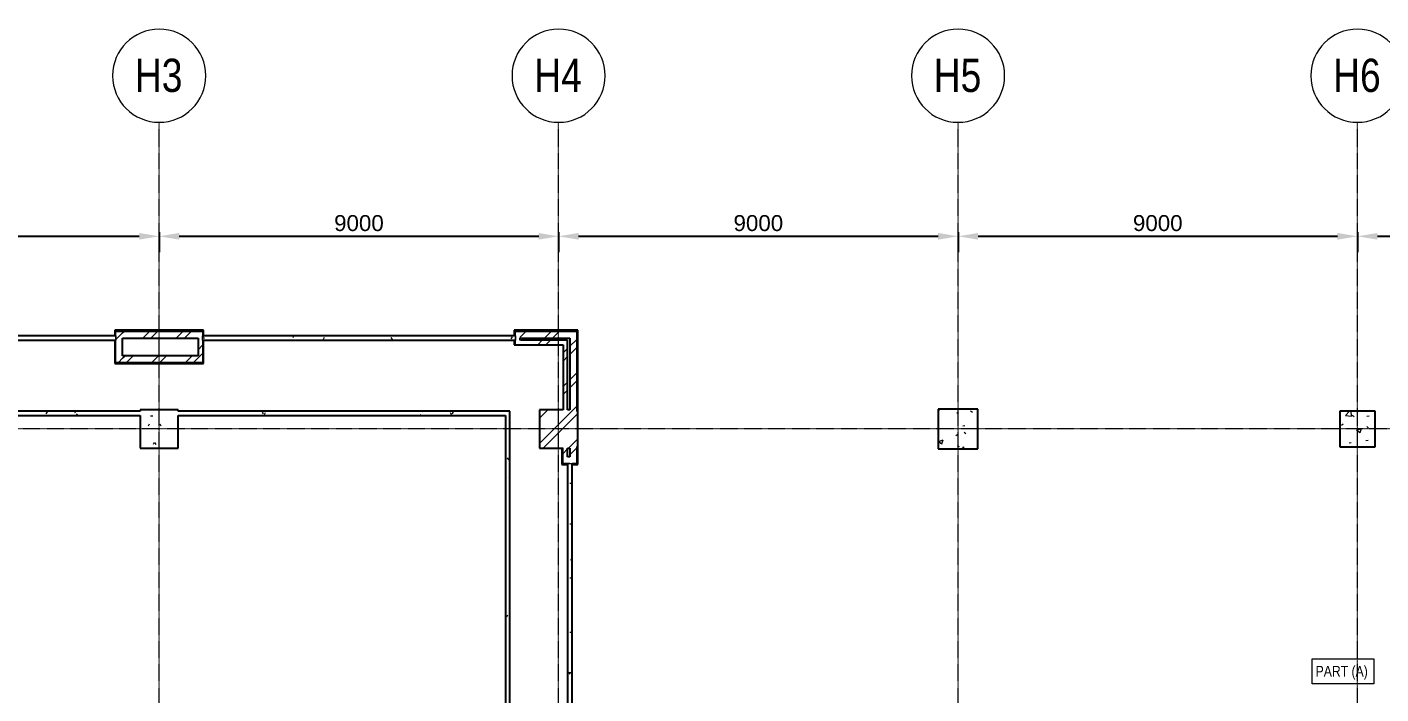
# Model space of a CAD drawing. Header units: inches. Extents: x -83664 to 20107, y -47222 to 19398.
# Drawn here: x -57950 to -27444, y 2262 to 17296 of the extents above; entities that cross this region are included whole.
import ezdxf

# ---------------------------------------------------------------- set-up
doc = ezdxf.new("R2010")
doc.units = ezdxf.units.IN
doc.header["$MEASUREMENT"] = 0
doc.linetypes.add('Grid Line', pattern=[22.225, 12.7, -3.175, 3.175, -3.175])
doc.linetypes.add('Overhead', pattern=[3.96875, 2.38125, -1.5875])
for name, color, linetype, lineweight in [('A-ANNO-DIMS', 7, 'Continuous', 9), ('A-COLS', 7, 'Continuous', 9), ('A-FLOR-HRAL', 7, 'Continuous', 9), ('A-WALL', 7, 'Continuous', 9), ('A-WALL-PATT', 7, 'Continuous', 25), ('G-ANNO-TEXT', 7, 'Continuous', 9), ('S-GRID', 7, 'Continuous', 9), ('S-GRID-IDEN', 7, 'Continuous', 9), ('S-STRS', 7, 'Continuous', 9)]:
    doc.layers.add(name, color=color, linetype=linetype, lineweight=lineweight)
doc.styles.add('Arial Narrow_21', font='ARIALN.TTF', dxfattribs={"height": 240})
doc.styles.add('Arial_10', font='arial.ttf', dxfattribs={"width": 0.8, "height": 750})
doc.styles.add('Arial_12', font='arial.ttf', dxfattribs={"height": 360})
doc.dimstyles.new('Arc_Length_-_2_5mm_Arial_grey', dxfattribs={"dimscale": 304.8, "dimtxt": 367.293384, "dimasz": 1.476378, "dimexe": 1.181102, "dimexo": 0.738189, "dimgap": 0.369094, "dimtad": 1, "dimdec": 0, "dimzin": 0, "dimdsep": 46, "dimtxsty": 'Arial_12', "dimsah": 1, "dimcen": 0.09, "dimdle": 1.181102, "dimadec": 0, "dimazin": 0, "dimtfac": 1, "dimtdec": 4, "dimtix": 1, "dimtmove": 0, "dimatfit": 3, "dimfxl": 1, "dimtvp": 1, "dimtfill": 1, "dimtolj": 1, "dimtzin": 0, "dimarcsym": 2})
pattern_1 = [(0, (0, 0), (1219.2, 304.8), [50.292, -864.108, 50.292, -864.108, -4876.8]), (0, (0, 0), (1219.2, 304.8), [-1828.8, 50.292, -1778.508, 50.292, -864.108, -2133.6]), (0, (0, 0), (1219.2, 304.8), [-4572, 50.292, -559.308, 50.292, -1473.708]), (120, (457.2, 152.4), (-873.56454, 903.4582), [50.292, -864.108, 50.292, -864.108, -4876.8]), (120, (457.2, 152.4), (-873.56454, 903.4582), [-1828.8, 50.292, -1778.508, 50.292, -864.108, -2133.6]), (120, (457.2, 152.4), (-873.56454, 903.4582), [-4572, 50.292, -559.308, 50.292, -1473.708]), (240, (609.6, 762), (-345.63546, -1208.2582), [50.292, -864.108, 50.292, -864.108, -4876.8]), (240, (609.6, 762), (-345.63546, -1208.2582), [-1828.8, 50.292, -1778.508, 50.292, -864.108, -2133.6]), (240, (609.6, 762), (-345.63546, -1208.2582), [-4572, 50.292, -559.308, 50.292, -1473.708])]
pattern_2 = [(45, (0, 0), (-377.1708, 377.1708), []), (45, (0, 571.5), (-377.1708, 377.1708), [])]
pattern_3 = [(50, (0, 0), (1093.1044, -95.634), [114.3, -1257.3]), (355, (0, 0), (-211.4575, 1146.341), [91.44, -1005.84]), (100.451, (91.1, -8), (881.656, 1050.7), [97.14, -1068.54]), (46.184, (0, 304.8), (1626.475, -252.257), [171.45, -1885.95]), (96.636, (135.5, 283.8), (1424.416, 1484.565), [145.71, -1602.811]), (351.184, (0, 304.8), (1424.43, 1484.551), [137.16, -1508.76]), (21, (152.4, 228.6), (909.6863, -613.591), [114.3, -1257.3]), (326, (152.4, 228.6), (370.812, 1105.129), [91.44, -1005.84]), (71.451, (228.2, 177.5), (1280.503, 491.528), [97.14, -1068.54]), (37.5, (0, 0), (18.5313, 507.3303), [50.292, -943.356, 50.292, -970.788, -1009.65]), (37.5, (0, 0), (18.5313, 507.3303), [-2014.728, 50.292, -959.358]), (7.5, (0, 0), (400.9178, 601.0836), [50.292, -531.876, 50.292, -920.496, -384.81]), (7.5, (0, 0), (400.9178, 601.0836), [-1552.956, 50.292, -334.518]), (327.5, (-339.85, 0), (813.5452, -34.3737), [50.292, -330.708, 50.292, -1138.428, -1577.34]), (327.5, (-339.85, 0), (813.5452, -34.3737), [-1569.72, 50.292, -1527.048]), (317.5, (-492.25, 0), (888.7755, 152.56), [50.292, -445.008, 50.292, -739.14, -1120.14]), (317.5, (-492.25, 0), (888.7755, 152.56), [-1284.732, 50.292, -1069.848])]

# ---------------------------------------------------------------- blocks, each defined once
blk = doc.blocks.new('M_Rectangular Column - 800x800-V8-FIRST FLOOR AC CONDITIONING LAYOUT - PART A')
at = {"layer": 'A-COLS', "true_color": 0xbbbbbb}
h = blk.add_hatch(dxfattribs=at)
h.set_pattern_fill('FP_20', color=9, style=0, pattern_type=2)
h.set_pattern_definition([(50, (-123484.35, -106607.7), (1093.1044, -95.634), [114.3, -1257.3]), (355, (-123484.4, -106607.7), (-211.4575, 1146.341), [91.44, -1005.84]), (100.451, (-123393.3, -106615.6), (881.656, 1050.7), [97.14, -1068.54]), (46.184, (-123484.4, -106302.9), (1626.475, -252.257), [171.45, -1885.95]), (96.636, (-123348.8, -106323.9), (1424.416, 1484.565), [145.71, -1602.811]), (351.184, (-123484.4, -106302.9), (1424.43, 1484.551), [137.16, -1508.76]), (21, (-123331.95, -106379.1), (909.6863, -613.591), [114.3, -1257.3]), (326, (-123332, -106379.1), (370.812, 1105.129), [91.44, -1005.84]), (71.451, (-123256.1, -106430.2), (1280.503, 491.528), [97.14, -1068.54]), (37.5, (-123484.35, -106607.67), (18.5313, 507.3303), [50.292, -943.356, 50.292, -1980.438]), (37.5, (-123484.35, -106607.67), (18.5313, 507.3303), [-1043.94, -970.788, 50.292, -959.358]), (7.5, (-123484.35, -106607.67), (400.9178, 601.0836), [50.292, -531.876, 50.292, -1305.306]), (7.5, (-123484.35, -106607.67), (400.9178, 601.0836), [-632.46, -920.496, 50.292, -334.518]), (327.5, (-123824.2, -106607.67), (813.5452, -34.3737), [50.292, -330.708, -2766.06]), (327.5, (-123824.2, -106607.67), (813.5452, -34.3737), [-381, 50.292, -1138.428, -1577.34]), (327.5, (-123824.2, -106607.67), (813.5452, -34.3737), [-1569.72, 50.292, -1527.048]), (317.5, (-123976.6, -106607.7), (888.7755, 152.56), [50.292, -445.008, 50.292, -1859.28]), (317.5, (-123976.6, -106607.7), (888.7755, 152.56), [-545.592, -739.14, 50.292, -1069.848])])
h.paths.add_polyline_path([(400, -400), (400, 400), (-400, 400), (-400, -400)])
at = {"layer": 'A-COLS', "color": 9, "true_color": 0xbbbbbb}
for p, q in [((-400, -400), (-400, 400)), ((-400, 400), (400, 400)), ((400, 400), (400, -400)), ((400, -400), (-400, -400))]:
    blk.add_line(p, q, dxfattribs=at)
at = {"layer": 'A-COLS', "color": 9, "lineweight": 25, "true_color": 0xbbbbbb}
for p, q in [((400, 400), (-400, 400)), ((-400, 400), (-400, -400)), ((400, -400), (400, 400)), ((-400, -400), (400, -400))]:
    blk.add_line(p, q, dxfattribs=at)
blk = doc.blocks.new('SMBZ_Hospital Arch Model_2026_01_29_rvt-1-FIRST FLOOR AC CONDITIONING LAYOUT - PART A')
at = {"layer": 'A-COLS', "true_color": 0xbbbbbb}
h = blk.add_hatch(dxfattribs=at)
h.set_pattern_fill('FP_14', color=9, style=0, pattern_type=2)
h.set_pattern_definition(pattern_3)
h.paths.add_polyline_path([(114934, 106158), (114934, 107058), (114034, 107058), (114034, 106158)])
at = {"layer": 'A-WALL-PATT', "lineweight": 9, "true_color": 0xbbbbbb}
h = blk.add_hatch(dxfattribs=at)
h.set_pattern_fill('FP_13', color=9, style=0, pattern_type=2)
h.set_pattern_definition(pattern_1)
h.paths.add_polyline_path([(88459, 108608), (95509, 108608), (95509, 108708), (88459, 108708)])
h = blk.add_hatch(dxfattribs=at)
h.set_pattern_fill('FP_13', color=9, style=0, pattern_type=2)
h.set_pattern_definition(pattern_1)
h.paths.add_polyline_path([(97484, 108808), (97484, 108838), (95509, 108838), (95509, 108808), (97459, 108808)])
h = blk.add_hatch(dxfattribs=at)
h.set_pattern_fill('FP_12', color=9, style=0, pattern_type=2)
h.set_pattern_definition(pattern_2)
h.paths.add_polyline_path([(95659, 108108), (95659, 108808), (95509, 108808), (95509, 108108)])
h = blk.add_hatch(dxfattribs=at)
h.set_pattern_fill('FP_12', color=9, style=0, pattern_type=2)
h.set_pattern_definition(pattern_2)
h.paths.add_polyline_path([(97459, 108658), (97459, 108808), (95659, 108808), (95659, 108658), (97359, 108658)])
h = blk.add_hatch(dxfattribs=at)
h.set_pattern_fill('FP_12', color=9, style=0, pattern_type=2)
h.set_pattern_definition(pattern_2)
h.paths.add_polyline_path([(97459, 108258), (97459, 108658), (97359, 108658), (97359, 108258)])
h = blk.add_hatch(dxfattribs=at)
h.set_pattern_fill('FP_13', color=9, style=0, pattern_type=2)
h.set_pattern_definition(pattern_1)
h.paths.add_polyline_path([(97459, 108108), (97484, 108108), (97484, 108608), (97459, 108608), (97459, 108258)])
h.paths.add_polyline_path([(97484, 108708), (97484, 108808), (97459, 108808), (97459, 108708)])
h = blk.add_hatch(dxfattribs=at)
h.set_pattern_fill('FP_13', color=9, style=0, pattern_type=2)
h.set_pattern_definition(pattern_1)
h.paths.add_polyline_path([(98105, 108608), (104509, 108608), (104509, 108708), (97459, 108708), (97459, 108608), (97484, 108608)])
h = blk.add_hatch(dxfattribs=at)
h.set_pattern_fill('FP_13', color=9, style=0, pattern_type=2)
h.set_pattern_definition(pattern_1)
h.paths.add_polyline_path([(105914, 108808), (105914, 108838), (104509, 108838), (104509, 108808), (105884, 108808)])
h = blk.add_hatch(dxfattribs=at)
h.set_pattern_fill('FP_12', color=9, style=0, pattern_type=2)
h.set_pattern_definition(pattern_2)
h.paths.add_polyline_path([(104609, 108658), (105884, 108658), (105884, 108808), (104609, 108808)])
h = blk.add_hatch(dxfattribs=at)
h.set_pattern_fill('FP_12', color=9, style=0, pattern_type=2)
h.set_pattern_definition(pattern_2)
h.paths.add_polyline_path([(105584, 108508), (105584, 108608), (104609, 108608), (104609, 108508), (105225, 108508)])
h = blk.add_hatch(dxfattribs=at)
h.set_pattern_fill('FP_12', color=9, style=0, pattern_type=2)
h.set_pattern_definition(pattern_2)
h.paths.add_polyline_path([(105684, 107008), (105684, 108608), (105584, 108608), (105584, 107008)])
h = blk.add_hatch(dxfattribs=at)
h.set_pattern_fill('FP_12', color=9, style=0, pattern_type=2)
h.set_pattern_definition(pattern_2)
h.paths.add_polyline_path([(105884, 107008), (105884, 108658), (105734, 108658), (105734, 107008)])
h = blk.add_hatch(dxfattribs=at)
h.set_pattern_fill('FP_13', color=9, style=0, pattern_type=2)
h.set_pattern_definition(pattern_1)
h.paths.add_polyline_path([(96522, 108083), (97484, 108083), (97484, 108108), (95509, 108108), (95509, 108083), (95731, 108083)])
h = blk.add_hatch(dxfattribs=at)
h.set_pattern_fill('FP_12', color=9, style=0, pattern_type=2)
h.set_pattern_definition(pattern_2)
h.paths.add_polyline_path([(97314, 108108), (97459, 108108), (97459, 108258), (95659, 108258), (95659, 108108), (96522, 108108)])
h = blk.add_hatch(dxfattribs=at)
h.set_pattern_fill('FP_13', color=9, style=0, pattern_type=2)
h.set_pattern_definition(pattern_1)
h.paths.add_polyline_path([(96054, 106908), (96059, 106908), (96059, 107008), (88684, 107008), (88684, 106908), (94940, 106908)])
h = blk.add_hatch(dxfattribs=at)
h.set_pattern_fill('FP_13', color=9, style=0, pattern_type=2)
h.set_pattern_definition(pattern_1)
h.paths.add_polyline_path([(96054, 106178), (96914, 106178), (96914, 106908), (96909, 106908), (96909, 107008), (96914, 107008), (96914, 107038), (96054, 107038), (96054, 107008), (96059, 107008), (96059, 106908), (96054, 106908)])
h = blk.add_hatch(dxfattribs=at)
h.set_pattern_fill('FP_13', color=9, style=0, pattern_type=2)
h.set_pattern_definition(pattern_1)
h.paths.add_polyline_path([(104384, 106908), (104384, 107008), (96909, 107008), (96909, 106908), (104284, 106908)])
h = blk.add_hatch(dxfattribs=at)
h.set_pattern_fill('FP_13', color=9, style=0, pattern_type=2)
h.set_pattern_definition(pattern_1)
h.paths.add_polyline_path([(104384, 98033), (104384, 106908), (104284, 106908), (104284, 98033)])
h = blk.add_hatch(dxfattribs=at)
h.set_pattern_fill('FP_12', color=9, style=0, pattern_type=2)
h.set_pattern_definition(pattern_2)
h.paths.add_polyline_path([(105054, 106178), (105734, 106178), (105734, 106208), (105914, 106208), (105914, 107008), (105734, 107008), (105734, 107038), (105684, 107038), (105684, 107008), (105584, 107008), (105584, 107038), (105054, 107038), (105054, 106620)])
h = blk.add_hatch(dxfattribs=at)
h.set_pattern_fill('FP_12', color=9, style=0, pattern_type=2)
h.set_pattern_definition(pattern_2)
h.paths.add_polyline_path([(105684, 105983), (105684, 106178), (105584, 106178), (105584, 105983), (105621, 105983)])
h = blk.add_hatch(dxfattribs=at)
h.set_pattern_fill('FP_12', color=9, style=0, pattern_type=2)
h.set_pattern_definition(pattern_2)
h.paths.add_polyline_path([(105734, 105833), (105884, 105833), (105884, 106208), (105734, 106208), (105734, 105983)])
h = blk.add_hatch(dxfattribs=at)
h.set_pattern_fill('FP_13', color=9, style=0, pattern_type=2)
h.set_pattern_definition(pattern_1)
h.paths.add_polyline_path([(105787, 98783), (105787, 105833), (105687, 105833), (105687, 98783)])
at = {"layer": 'A-COLS', "color": 9, "lineweight": 25, "true_color": 0xbbbbbb}
for p, q in [((114934, 107058), (114034, 107058)), ((114034, 107058), (114034, 106158)), ((114934, 106158), (114934, 107058)), ((114034, 106158), (114934, 106158))]:
    blk.add_line(p, q, dxfattribs=at)
at = {"layer": 'A-COLS', "color": 9, "true_color": 0xbbbbbb}
for p, q in [((114034, 106158), (114034, 107058)), ((114034, 107058), (114934, 107058)), ((114934, 107058), (114934, 106158)), ((114934, 106158), (114034, 106158))]:
    blk.add_line(p, q, dxfattribs=at)
at = {"layer": 'A-WALL', "color": 9, "lineweight": 25, "true_color": 0xbbbbbb}
for p, q in [((95484, 108708), (88489, 108708)), ((88489, 108608), (95484, 108608)), ((95484, 108838), (95484, 108708)), ((95509, 108838), (95484, 108838)), ((95484, 108608), (95484, 108083)), ((95659, 108838), (95509, 108838)), ((97484, 108838), (95659, 108838)), ((95659, 108258), (95659, 108658)), ((95659, 108658), (97359, 108658)), ((97359, 108658), (97359, 108258)), ((97484, 108808), (97484, 108838)), ((97484, 108708), (97484, 108808)), ((104484, 108708), (97484, 108708)), ((97484, 108258), (97484, 108608)), ((97484, 108608), (104484, 108608)), ((104484, 108838), (104484, 108708)), ((104509, 108838), (104484, 108838)), ((104484, 108608), (104484, 108508)), ((104634, 108838), (104509, 108838)), ((105914, 108838), (104634, 108838)), ((104634, 108608), (104634, 108658)), ((104634, 108658), (105734, 108658)), ((105584, 108608), (104634, 108608)), ((105684, 108608), (105584, 108608)), ((105684, 107038), (105684, 108608)), ((105734, 108658), (105734, 107038)), ((105914, 108808), (105914, 108838)), ((105914, 108658), (105914, 108808)), ((105914, 107008), (105914, 108658)), ((104484, 108508), (104609, 108508)), ((104609, 108508), (104634, 108508)), ((104634, 108508), (105584, 108508)), ((105584, 108508), (105584, 107038)), ((95484, 108083), (95509, 108083)), ((95509, 108083), (95659, 108083)), ((97359, 108258), (95659, 108258)), ((95659, 108083), (97484, 108083)), ((97484, 108108), (97484, 108258)), ((97484, 108083), (97484, 108108)), ((96054, 107008), (88684, 107008)), ((88684, 106908), (96054, 106908)), ((96914, 107038), (96054, 107038)), ((96054, 107038), (96054, 107008)), ((96054, 106908), (96054, 106178)), ((96914, 107008), (96914, 107038)), ((104384, 107008), (96914, 107008)), ((96914, 106178), (96914, 106908)), ((96914, 106908), (104284, 106908)), ((104284, 106908), (104284, 98274)), ((104384, 106908), (104384, 107008)), ((104384, 98274), (104384, 106908)), ((105584, 107038), (105054, 107038)), ((105054, 107038), (105054, 106178)), ((105734, 107038), (105684, 107038)), ((105914, 106208), (105914, 107008)), ((96054, 106178), (96914, 106178)), ((105054, 106178), (105559, 106178)), ((105559, 106178), (105559, 105983)), ((105684, 106178), (105734, 106178)), ((105684, 105983), (105684, 106178)), ((105734, 106178), (105734, 105983)), ((105914, 105808), (105914, 106208)), ((105559, 105983), (105559, 105833)), ((105734, 105983), (105684, 105983)), ((105559, 105833), (105559, 105808)), ((105559, 105808), (105687, 105808)), ((105687, 105808), (105687, 98808)), ((105787, 105808), (105884, 105808)), ((105787, 98808), (105787, 105808)), ((105884, 105808), (105914, 105808))]:
    blk.add_line(p, q, dxfattribs=at)
at = {"layer": 'A-WALL', "color": 9, "true_color": 0xbbbbbb}
for p, q in [((95484, 108708), (88489, 108708)), ((88489, 108608), (95484, 108608)), ((95484, 108838), (95484, 108708)), ((95484, 108838), (95659, 108838)), ((95509, 108708), (95484, 108708)), ((95484, 108608), (95484, 108083)), ((95509, 108608), (95484, 108608)), ((95509, 108708), (95509, 108808)), ((95509, 108808), (95659, 108808)), ((95509, 108608), (95509, 108708)), ((95509, 108708), (95509, 108608)), ((95509, 108108), (95509, 108608)), ((97484, 108838), (95659, 108838)), ((95659, 108808), (97459, 108808)), ((95659, 108258), (95659, 108658)), ((95659, 108658), (97359, 108658)), ((97359, 108658), (97359, 108258)), ((97459, 108808), (97459, 108708)), ((97459, 108708), (97484, 108708)), ((97459, 108658), (97459, 108708)), ((97459, 108658), (97459, 108608)), ((97459, 108608), (97459, 108658)), ((97459, 108608), (97459, 108258)), ((97459, 108608), (97484, 108608)), ((97484, 108838), (97484, 108708)), ((104484, 108708), (97484, 108708)), ((97484, 108258), (97484, 108608)), ((97484, 108608), (104484, 108608)), ((104484, 108838), (104484, 108708)), ((104484, 108838), (104634, 108838)), ((104509, 108708), (104484, 108708)), ((104484, 108608), (104484, 108508)), ((104509, 108608), (104484, 108608)), ((104509, 108708), (104509, 108808)), ((104509, 108808), (104609, 108808)), ((104509, 108608), (104509, 108708)), ((104509, 108708), (104509, 108608)), ((104509, 108508), (104509, 108608)), ((104609, 108808), (104634, 108808)), ((104609, 108608), (104609, 108658)), ((104609, 108658), (104634, 108658)), ((104634, 108608), (104609, 108608)), ((105914, 108838), (104634, 108838)), ((104634, 108808), (105884, 108808)), ((104634, 108608), (104634, 108658)), ((104634, 108658), (105734, 108658)), ((105584, 108608), (104634, 108608)), ((105584, 108608), (105684, 108608)), ((105684, 107038), (105684, 108608)), ((105734, 108658), (105734, 107038)), ((105884, 108808), (105884, 108658)), ((105884, 108658), (105884, 107008)), ((105914, 108838), (105914, 108658)), ((105914, 107008), (105914, 108658)), ((104634, 108508), (104484, 108508)), ((104634, 108508), (105584, 108508)), ((105584, 108508), (105584, 107038)), ((95659, 108083), (95484, 108083)), ((95659, 108108), (95509, 108108)), ((97359, 108258), (95659, 108258)), ((97459, 108108), (95659, 108108)), ((95659, 108083), (97484, 108083)), ((97459, 108258), (97459, 108108)), ((97484, 108258), (97484, 108083)), ((96054, 107008), (88684, 107008)), ((88684, 106908), (96054, 106908)), ((96054, 107008), (96054, 107038)), ((96054, 107038), (96914, 107038)), ((96054, 106178), (96054, 106908)), ((96914, 107038), (96914, 107008)), ((104384, 107008), (96914, 107008)), ((96914, 106908), (96914, 106178)), ((96914, 106908), (104284, 106908)), ((104284, 106908), (104284, 99333)), ((104384, 107008), (104384, 106908)), ((104384, 99333), (104384, 106908)), ((105054, 106178), (105054, 107038)), ((105054, 107038), (105584, 107038)), ((105684, 107038), (105734, 107038)), ((105914, 107008), (105884, 107008)), ((105914, 107008), (105914, 106208)), ((96914, 106178), (96054, 106178)), ((105559, 106178), (105054, 106178)), ((105559, 106178), (105584, 106178)), ((105584, 106178), (105559, 106178)), ((105559, 106178), (105559, 105983)), ((105584, 105983), (105584, 106178)), ((105734, 106178), (105684, 106178)), ((105684, 105983), (105684, 106178)), ((105734, 106178), (105734, 105983)), ((105884, 106208), (105914, 106208)), ((105914, 106208), (105884, 106208)), ((105884, 106208), (105884, 105833)), ((105914, 105808), (105914, 106208)), ((105559, 105808), (105559, 105983)), ((105584, 105833), (105584, 105983)), ((105734, 105983), (105684, 105983)), ((105559, 105808), (105687, 105808)), ((105687, 105833), (105584, 105833)), ((105734, 105833), (105687, 105833)), ((105687, 105833), (105734, 105833)), ((105687, 105833), (105687, 105808)), ((105687, 105808), (105687, 98808)), ((105734, 105833), (105787, 105833)), ((105884, 105833), (105787, 105833)), ((105787, 105833), (105787, 105808)), ((105914, 105808), (105787, 105808)), ((105787, 98808), (105787, 105808))]:
    blk.add_line(p, q, dxfattribs=at)
at = {"layer": 'A-COLS', "color": 9, "lineweight": 9, "true_color": 0xbbbbbb}
blk.add_blockref('M_Rectangular Column - 800x800-V8-FIRST FLOOR AC CONDITIONING LAYOUT - PART A', (123484, 106608), dxfattribs=at)
blk = doc.blocks.new('Top Rail Type - Top Rail_Internal_-402872-FIRST FLOOR AC CONDITIONING LAYOUT - PART A')
at = {"layer": 'A-FLOR-HRAL', "color": 9, "true_color": 0xbbbbbb}
for p, q in [((103734, 95858), (103684, 95858)), ((103684, 95858), (103734, 95858)), ((103684, 91962), (103684, 95858)), ((103684, 92012), (103684, 95858)), ((103734, 95858), (103734, 92012)), ((103734, 91962), (103734, 95858)), ((104035, 95858), (104085, 95858)), ((104085, 95858), (104035, 95858)), ((104035, 92012), (104035, 95858)), ((104035, 95858), (104035, 92026)), ((104085, 95858), (104085, 92026)), ((104085, 95858), (104085, 92012)), ((103684, 92012), (103734, 92012)), ((103684, 92012), (103734, 92012)), ((103684, 91887), (103684, 92012)), ((103734, 91962), (103684, 91962)), ((103734, 91962), (103684, 91962)), ((103684, 91887), (103684, 91962)), ((103809, 91887), (103684, 91887)), ((103809, 91887), (103684, 91887)), ((103734, 92012), (103734, 91937)), ((103734, 91937), (103734, 91962)), ((103734, 91937), (103809, 91937)), ((103809, 91937), (103734, 91937)), ((103809, 91937), (103960, 91937)), ((104010, 91937), (103809, 91937)), ((104010, 91887), (103809, 91887)), ((103960, 91887), (103809, 91887)), ((103960, 91887), (103960, 91937)), ((103960, 91887), (103960, 91937)), ((103960, 91937), (104035, 91937)), ((104085, 91887), (103960, 91887)), ((104010, 91937), (104010, 91887)), ((104010, 91937), (104010, 91887)), ((104035, 91937), (104010, 91937)), ((104085, 91887), (104010, 91887)), ((104035, 92026), (104035, 91937)), ((104035, 92026), (104085, 92026)), ((104035, 91937), (104035, 92012)), ((104085, 92012), (104035, 92012)), ((104085, 92026), (104085, 91887)), ((104085, 92012), (104085, 91887))]:
    blk.add_line(p, q, dxfattribs=at)
blk = doc.blocks.new('Top Rail Type - Top Rail_Internal_-V4-FIRST FLOOR AC CONDITIONING LAYOUT - PART A')
at = {"layer": 'A-FLOR-HRAL', "color": 9, "true_color": 0xbbbbbb}
for p, q in [((103734, 95858), (103684, 95858)), ((103684, 95858), (103684, 92012)), ((103734, 95858), (103734, 92012)), ((104035, 95858), (104085, 95858)), ((104035, 92012), (104035, 95858)), ((104085, 92012), (104085, 95858)), ((103684, 92012), (103684, 91887)), ((103684, 91887), (103960, 91887)), ((103734, 92012), (103734, 91937)), ((103734, 91937), (103960, 91937)), ((103960, 91937), (104035, 91937)), ((103960, 91887), (104085, 91887)), ((104035, 91937), (104035, 92012)), ((104085, 91887), (104085, 92012))]:
    blk.add_line(p, q, dxfattribs=at)
blk = doc.blocks.new('SMBZ_Hospital Arch Model_BF_GF_2026_01_20_rvt-1-FIRST FLOOR AC CONDITIONING LAYOUT - PART A')
at = {"layer": 'A-COLS', "true_color": 0xbbbbbb}
h = blk.add_hatch(dxfattribs=at)
h.set_pattern_fill('FP_14', color=9, style=0, pattern_type=2)
h.set_pattern_definition(pattern_3)
h.paths.add_polyline_path([(114934, 106158), (114934, 107058), (114034, 107058), (114034, 106158)])
at = {"layer": 'A-COLS', "color": 9, "lineweight": 25, "true_color": 0xbbbbbb}
for p, q in [((114934, 107058), (114034, 107058)), ((114034, 107058), (114034, 106158)), ((114934, 106158), (114934, 107058)), ((114034, 106158), (114934, 106158))]:
    blk.add_line(p, q, dxfattribs=at)
at = {"layer": 'A-COLS', "color": 9, "true_color": 0xbbbbbb}
for p, q in [((114034, 106158), (114034, 107058)), ((114034, 107058), (114934, 107058)), ((114934, 107058), (114934, 106158)), ((114934, 106158), (114034, 106158))]:
    blk.add_line(p, q, dxfattribs=at)
at = {"layer": 'S-STRS', "color": 9, "true_color": 0xbbbbbb}
for p, q in [((102384, 95858), (102334, 95858)), ((102334, 95858), (102334, 91966)), ((102384, 95858), (102384, 95578)), ((103734, 95858), (102384, 95858)), ((103734, 95858), (103734, 91988)), ((104034, 95858), (105384, 95858)), ((104034, 91988), (104034, 95858)), ((105384, 91943), (105384, 95858)), ((102384, 95578), (102384, 95298)), ((103734, 95578), (102384, 95578)), ((104034, 95578), (105384, 95578)), ((102384, 95298), (102384, 95018)), ((103734, 95298), (102384, 95298)), ((104034, 95298), (105384, 95298)), ((102384, 95018), (102384, 94738)), ((103734, 95018), (102384, 95018)), ((104034, 95018), (105384, 95018)), ((102384, 94738), (102384, 94458)), ((103734, 94738), (102384, 94738)), ((104034, 94738), (105384, 94738)), ((102384, 94458), (102384, 94178)), ((103734, 94458), (102384, 94458)), ((104034, 94458), (105384, 94458)), ((102384, 94178), (102384, 93898)), ((103734, 94178), (102384, 94178)), ((104034, 94178), (105384, 94178)), ((102384, 93898), (102384, 93618)), ((103734, 93898), (102384, 93898)), ((104034, 93898), (105384, 93898)), ((102384, 93618), (102384, 93338)), ((103734, 93618), (102384, 93618)), ((104034, 93618), (105384, 93618)), ((102384, 93338), (102384, 93058)), ((103734, 93338), (102384, 93338)), ((102384, 93058), (102384, 92778)), ((103734, 93058), (102384, 93058)), ((104034, 93338), (105384, 93338)), ((104034, 93058), (105384, 93058)), ((102384, 92778), (102384, 92498)), ((103734, 92778), (102384, 92778)), ((104034, 92778), (105384, 92778)), ((102384, 92498), (102384, 92218)), ((103734, 92498), (102384, 92498)), ((104034, 92498), (105384, 92498)), ((102384, 92218), (102384, 91966)), ((103734, 92218), (102384, 92218)), ((104034, 92218), (105384, 92218)), ((102334, 91966), (102334, 90433)), ((102384, 91966), (102384, 91938)), ((102384, 91938), (102384, 90483)), ((103734, 91938), (102384, 91938)), ((103734, 91988), (103734, 91938)), ((103734, 91988), (104034, 91988)), ((103734, 91938), (104034, 91938)), ((104034, 91938), (104034, 91988)), ((104034, 91938), (105384, 91938)), ((105434, 91943), (105384, 91943)), ((105384, 91938), (105384, 91943)), ((105384, 90483), (105384, 91938)), ((105434, 90433), (105434, 91943)), ((102334, 90433), (105384, 90433)), ((102384, 90483), (105384, 90483)), ((105384, 90433), (105434, 90433))]:
    blk.add_line(p, q, dxfattribs=at)
at = {"layer": 'S-STRS', "color": 9, "linetype": 'Overhead', "true_color": 0xbbbbbb}
for p, q in [((103734, 95858), (102384, 95858)), ((103734, 95578), (102384, 95578)), ((104034, 95578), (105384, 95578)), ((103734, 95298), (102384, 95298)), ((104034, 95298), (105384, 95298)), ((103734, 95018), (102384, 95018)), ((104034, 95018), (105384, 95018)), ((103734, 94738), (102384, 94738)), ((104034, 94738), (105384, 94738)), ((103734, 94458), (102384, 94458)), ((104034, 94458), (105384, 94458)), ((103734, 94178), (102384, 94178)), ((104034, 94178), (105384, 94178)), ((103734, 93898), (102384, 93898)), ((104034, 93898), (105384, 93898)), ((103734, 93618), (102384, 93618)), ((104034, 93618), (105384, 93618)), ((103734, 93338), (102384, 93338)), ((103734, 93058), (102384, 93058)), ((104034, 93338), (105384, 93338)), ((104034, 93058), (105384, 93058)), ((103734, 92778), (102384, 92778)), ((104034, 92778), (105384, 92778)), ((103734, 92498), (102384, 92498)), ((104034, 92498), (105384, 92498)), ((103734, 92218), (102384, 92218)), ((104034, 92218), (105384, 92218)), ((103734, 91938), (102384, 91938)), ((104034, 91938), (105384, 91938))]:
    blk.add_line(p, q, dxfattribs=at)
at = {"layer": 'A-FLOR-HRAL', "color": 9, "lineweight": 9, "true_color": 0xbbbbbb}
for name in ['Top Rail Type - Top Rail_Internal_-402872-FIRST FLOOR AC CONDITIONING LAYOUT - PART A', 'Top Rail Type - Top Rail_Internal_-V4-FIRST FLOOR AC CONDITIONING LAYOUT - PART A']:
    blk.add_blockref(name, (0, 0), dxfattribs=at)
blk = doc.blocks.new('Grid - Grid Head-AE7-24584-FIRST FLOOR AC CONDITIONING LAYOUT - PART A')
at = {"layer": 'S-GRID-IDEN', "color": 9, "true_color": 0xbbbbbb}
for start, end in [(360, 180), (180, 360)]:
    blk.add_arc((0, 0), 7, start, end, dxfattribs=at)
blk = doc.blocks.new('*D1086')
at = {"layer": 'A-ANNO-DIMS', "color": 0, "lineweight": -2, "transparency": 16777216}
for p, q in [((-63972, 12672), (-63972, 12219)), ((-63522, 12579), (-55422, 12579)), ((-54972, 12672), (-54972, 12219))]:
    blk.add_line(p, q, dxfattribs=at)
at = {"layer": 'A-ANNO-DIMS', "color": 0, "transparency": 16777216}
for points in [[(-63522, 12654), (-63522, 12504), (-63972, 12579)], [(-55422, 12654), (-55422, 12504), (-54972, 12579)]]:
    blk.add_solid(points, dxfattribs=at)
at = {"layer": 'Defpoints', "color": 0, "transparency": 16777216}
for p in [(-63972, 12897), (-54972, 12897), (-54972, 12579)]:
    blk.add_point(p, dxfattribs=at)
at = {"layer": 'A-ANNO-DIMS', "color": 0, "transparency": 16777216, "insert": (-59472, 12875), "char_height": 360, "width": 1329.04, "attachment_point": 5, "style": 'Arial_12', "bg_fill": 3, "box_fill_scale": 1.25, "bg_fill_color": 256, "bg_fill_true_color": 13158600, "bg_fill_transparency": 0}
blk.add_mtext('\\A1;9000', dxfattribs=at)
blk = doc.blocks.new('*D1087')
at = {"layer": 'A-ANNO-DIMS', "color": 0, "lineweight": -2, "transparency": 16777216}
for p, q in [((-54972, 12672), (-54972, 12219)), ((-54522, 12579), (-46422, 12579)), ((-45972, 12672), (-45972, 12219))]:
    blk.add_line(p, q, dxfattribs=at)
at = {"layer": 'A-ANNO-DIMS', "color": 0, "transparency": 16777216}
for points in [[(-54522, 12654), (-54522, 12504), (-54972, 12579)], [(-46422, 12654), (-46422, 12504), (-45972, 12579)]]:
    blk.add_solid(points, dxfattribs=at)
at = {"layer": 'Defpoints', "color": 0, "transparency": 16777216}
for p in [(-54972, 12897), (-45972, 12897), (-45972, 12579)]:
    blk.add_point(p, dxfattribs=at)
at = {"layer": 'A-ANNO-DIMS', "color": 0, "transparency": 16777216, "insert": (-50472, 12875), "char_height": 360, "width": 1329.04, "attachment_point": 5, "style": 'Arial_12', "bg_fill": 3, "box_fill_scale": 1.25, "bg_fill_color": 256, "bg_fill_true_color": 13158600, "bg_fill_transparency": 0}
blk.add_mtext('\\A1;9000', dxfattribs=at)
blk = doc.blocks.new('*D1088')
at = {"layer": 'A-ANNO-DIMS', "color": 0, "lineweight": -2, "transparency": 16777216}
for p, q in [((-45972, 12672), (-45972, 12219)), ((-45522, 12579), (-37422, 12579)), ((-36972, 12672), (-36972, 12219))]:
    blk.add_line(p, q, dxfattribs=at)
at = {"layer": 'A-ANNO-DIMS', "color": 0, "transparency": 16777216}
for points in [[(-45522, 12654), (-45522, 12504), (-45972, 12579)], [(-37422, 12654), (-37422, 12504), (-36972, 12579)]]:
    blk.add_solid(points, dxfattribs=at)
at = {"layer": 'Defpoints', "color": 0, "transparency": 16777216}
for p in [(-45972, 12897), (-36972, 12897), (-36972, 12579)]:
    blk.add_point(p, dxfattribs=at)
at = {"layer": 'A-ANNO-DIMS', "color": 0, "transparency": 16777216, "insert": (-41472, 12875), "char_height": 360, "width": 1329.04, "attachment_point": 5, "style": 'Arial_12', "bg_fill": 3, "box_fill_scale": 1.25, "bg_fill_color": 256, "bg_fill_true_color": 13158600, "bg_fill_transparency": 0}
blk.add_mtext('\\A1;9000', dxfattribs=at)
blk = doc.blocks.new('*D1089')
at = {"layer": 'A-ANNO-DIMS', "color": 0, "lineweight": -2, "transparency": 16777216}
for p, q in [((-36972, 12672), (-36972, 12219)), ((-36522, 12579), (-28422, 12579)), ((-27972, 12672), (-27972, 12219))]:
    blk.add_line(p, q, dxfattribs=at)
at = {"layer": 'A-ANNO-DIMS', "color": 0, "transparency": 16777216}
for points in [[(-36522, 12654), (-36522, 12504), (-36972, 12579)], [(-28422, 12654), (-28422, 12504), (-27972, 12579)]]:
    blk.add_solid(points, dxfattribs=at)
at = {"layer": 'Defpoints', "color": 0, "transparency": 16777216}
for p in [(-36972, 12897), (-27972, 12897), (-27972, 12579)]:
    blk.add_point(p, dxfattribs=at)
at = {"layer": 'A-ANNO-DIMS', "color": 0, "transparency": 16777216, "insert": (-32472, 12875), "char_height": 360, "width": 1329.04, "attachment_point": 5, "style": 'Arial_12', "bg_fill": 3, "box_fill_scale": 1.25, "bg_fill_color": 256, "bg_fill_true_color": 13158600, "bg_fill_transparency": 0}
blk.add_mtext('\\A1;9000', dxfattribs=at)
blk = doc.blocks.new('*D1090')
at = {"layer": 'A-ANNO-DIMS', "color": 0, "lineweight": -2, "transparency": 16777216}
for p, q in [((-27972, 12672), (-27972, 12219)), ((-27522, 12579), (-18422, 12579)), ((-17972, 12672), (-17972, 12219))]:
    blk.add_line(p, q, dxfattribs=at)
at = {"layer": 'A-ANNO-DIMS', "color": 0, "transparency": 16777216}
for points in [[(-27522, 12654), (-27522, 12504), (-27972, 12579)], [(-18422, 12654), (-18422, 12504), (-17972, 12579)]]:
    blk.add_solid(points, dxfattribs=at)
at = {"layer": 'Defpoints', "color": 0, "transparency": 16777216}
for p in [(-27972, 12897), (-17972, 12897), (-17972, 12579)]:
    blk.add_point(p, dxfattribs=at)
at = {"layer": 'A-ANNO-DIMS', "color": 0, "transparency": 16777216, "insert": (-22972, 12875), "char_height": 360, "width": 1661.3, "attachment_point": 5, "style": 'Arial_12', "bg_fill": 3, "box_fill_scale": 1.25, "bg_fill_color": 256, "bg_fill_true_color": 13158600, "bg_fill_transparency": 0}
blk.add_mtext('\\A1;10000', dxfattribs=at)

msp = doc.modelspace()

# ---------------------------------------------------------------- linework, layer by layer
at = {"layer": 'G-ANNO-TEXT', "flags": 128}
msp.add_lwpolyline([(-28990.3, 3056.9), (-27599.8, 3056.9), (-27599.8, 2489.9), (-28990.3, 2489.9)], close=True, dxfattribs=at)
at = {"layer": 'S-GRID', "color": 254, "linetype": 'Grid Line', "true_color": 0xdcdcdc}
for p, q in [((-54972.3, -44103.7), (-54972.3, 15149.1)), ((-45972.3, -44103.7), (-45972.3, 15149.1)), ((-36972.3, -44103.7), (-36972.3, 15149.1)), ((-27972.3, -44103.7), (-27972.3, 15149.1)), ((20106.7, 8235.5), (-81517, 8235.5))]:
    msp.add_line(p, q, dxfattribs=at)

# ---------------------------------------------------------------- block references
at = {"lineweight": 5}
for name in ['SMBZ_Hospital Arch Model_2026_01_29_rvt-1-FIRST FLOOR AC CONDITIONING LAYOUT - PART A', 'SMBZ_Hospital Arch Model_BF_GF_2026_01_20_rvt-1-FIRST FLOOR AC CONDITIONING LAYOUT - PART A']:
    msp.add_blockref(name, (-151456.7, -98372.2), dxfattribs=at)
at = {"layer": 'S-GRID-IDEN', "color": 9, "true_color": 0xbbbbbb, "xscale": 149.9999999999999, "yscale": 149.9999999999999, "zscale": 149.9999999999999}
for p in [(-54972.3, 16199.1), (-45972.3, 16199.1), (-36972.3, 16199.1), (-27972.3, 16199.1)]:
    msp.add_blockref('Grid - Grid Head-AE7-24584-FIRST FLOOR AC CONDITIONING LAYOUT - PART A', p, dxfattribs=at)

# ---------------------------------------------------------------- texts
at = {"layer": 'G-ANNO-TEXT', "insert": (-28915.3, 2894.5), "char_height": 240, "width": 1491.139, "attachment_point": 1, "style": 'Arial Narrow_21'}
msp.add_mtext('PART (A)', dxfattribs=at)
at = {"layer": 'S-GRID-IDEN', "color": 9, "true_color": 0xbbbbbb, "char_height": 750, "width": 1317.974, "attachment_point": 1, "style": 'Arial_10'}
for s, insert in [('H3', (-55520.3, 16583)), ('H4', (-46520.3, 16583)), ('H5', (-37520.3, 16583)), ('H6', (-28520.3, 16583))]:
    msp.add_mtext(s, dxfattribs=dict(at, insert=insert))

# ---------------------------------------------------------------- next in the draw order: dimensions: what is measured, and where the dimension line sits
at = {"layer": 'A-ANNO-DIMS', "color": 8, "true_color": 0x808080}
dim = msp.add_linear_dim(base=(-54972.3, 12578.8), p1=(-63972.3, 12897), p2=(-54972.3, 12897), dimstyle='Arc_Length_-_2_5mm_Arial_grey', override={"dimpost": '<>', "dimfxl": 9000}, dxfattribs=at)
dim.commit()
dim.dimension.update_dxf_attribs({"geometry": '*D1086', "text_midpoint": (-59472.3, 12875.1)})

# ---------------------------------------------------------------- next in the draw order: dimensions: what is measured, and where the dimension line sits
dim = msp.add_linear_dim(base=(-45972.3, 12578.8), p1=(-54972.3, 12897), p2=(-45972.3, 12897), dimstyle='Arc_Length_-_2_5mm_Arial_grey', override={"dimpost": '<>', "dimfxl": 8999.999999}, dxfattribs=at)
dim.commit()
dim.dimension.update_dxf_attribs({"geometry": '*D1087', "text_midpoint": (-50472.3, 12875.1)})

# ---------------------------------------------------------------- next in the draw order: dimensions: what is measured, and where the dimension line sits
dim = msp.add_linear_dim(base=(-36972.3, 12578.8), p1=(-45972.3, 12897), p2=(-36972.3, 12897), dimstyle='Arc_Length_-_2_5mm_Arial_grey', override={"dimpost": '<>', "dimfxl": 9000}, dxfattribs=at)
dim.commit()
dim.dimension.update_dxf_attribs({"geometry": '*D1088', "text_midpoint": (-41472.3, 12875.1)})

# ---------------------------------------------------------------- next in the draw order: dimensions: what is measured, and where the dimension line sits
dim = msp.add_linear_dim(base=(-27972.3, 12578.8), p1=(-36972.3, 12897), p2=(-27972.3, 12897), dimstyle='Arc_Length_-_2_5mm_Arial_grey', override={"dimpost": '<>', "dimfxl": 9000.000005}, dxfattribs=at)
dim.commit()
dim.dimension.update_dxf_attribs({"geometry": '*D1089', "text_midpoint": (-32472.3, 12875.1)})

# ---------------------------------------------------------------- next in the draw order: dimensions: what is measured, and where the dimension line sits
dim = msp.add_linear_dim(base=(-17972.3, 12578.8), p1=(-27972.3, 12897), p2=(-17972.3, 12897), dimstyle='Arc_Length_-_2_5mm_Arial_grey', override={"dimpost": '<>', "dimfxl": 9999.999995}, dxfattribs=at)
dim.commit()
dim.dimension.update_dxf_attribs({"geometry": '*D1090', "text_midpoint": (-22972.3, 12875.1)})

doc.saveas('drawing.dxf')
